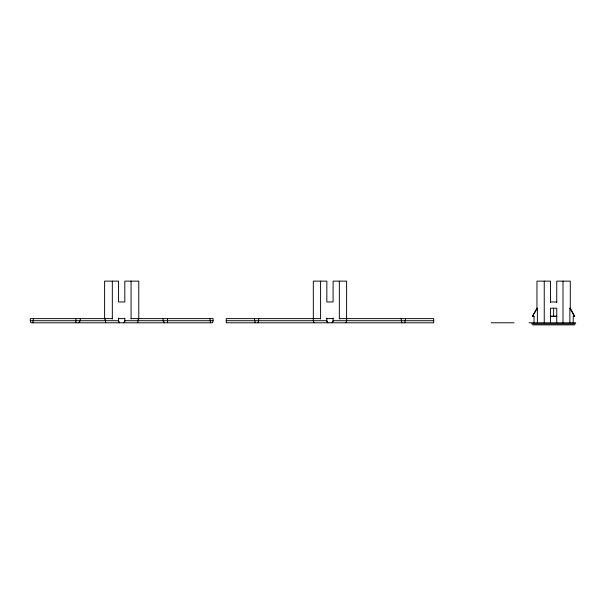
<?xml version="1.0" encoding="UTF-8"?>
<svg xmlns="http://www.w3.org/2000/svg" width="606" height="606" viewBox="0 0 606 606"><rect width="100%" height="100%" fill="white"/><g stroke="black" fill="none" stroke-linecap="round" stroke-linejoin="round"><path stroke-width="0.91" d="M32.906 322.786L33.421 318.62M131.063 318.62L213.085 318.62L213.085 320.703L212.562 322.786L30.823 322.786L30.3 320.703L30.3 318.62L112.322 318.62M137.683 322.786L138.335 318.62M345.965 322.786L346.617 320.703L346.632 281.131L333.095 281.131L333.095 301.962L326.846 301.962L326.846 281.131L313.31 281.131L313.325 320.703L313.976 322.786M258.095 322.786L258.83 318.62M404.785 322.786L405.528 318.62M123.775 322.786L124.813 320.703L213.085 320.703M332.05 322.786L333.095 320.703L433.699 320.703M534.037 322.786L534.037 316.537L532.583 316.12L536.961 308.204L536.961 281.131L550.498 281.131L550.498 302.538M532.583 316.12L537.37 308.204L536.961 308.204M78.818 322.786L80.287 320.703L80.287 318.62M573.208 322.786L573.208 316.537L574.662 316.12L570.284 308.204L570.284 281.131L556.747 281.131L556.747 302.538M574.662 316.12L573.208 316.537M550.498 301.962L556.747 301.962M569.875 322.786L569.875 308.204L570.284 308.204M550.498 316.12L556.747 316.12M550.498 316.537L556.747 316.537M118.571 318.62L124.813 318.62M320.597 318.62L226.243 318.62L226.243 322.786L433.699 322.786L433.699 318.62L339.345 318.62M326.846 318.62L333.095 318.62M30.3 320.703L75.72 320.703M75.871 320.703L118.571 320.703L119.609 322.786M226.243 320.703L326.846 320.703L327.884 322.786M491.284 322.786L514.032 322.786M529.03 322.786L575.7 322.786M531.545 323.831L575.7 323.831M532.598 324.869L574.647 324.869M533 316.12L534.037 316.537M164.567 322.786L163.097 320.703L163.097 318.62M569.875 308.204L574.246 316.12M401.846 322.786L401.104 318.62M255.149 322.786L254.414 318.62M105.702 322.786L105.05 318.62M210.479 322.786L209.964 318.62M562.997 281.131L562.997 322.786M556.747 322.786L556.747 308.204L550.498 308.204L550.498 322.786M553.619 308.204L553.619 316.537M544.249 281.131L544.249 322.786M537.37 308.204L537.37 322.786M339.345 281.131L339.345 318.998M333.095 318.052L333.095 321.839M326.846 318.052L326.846 321.839M320.597 281.131L320.597 318.998M167.514 318.62L167.514 322.786M138.774 318.998L138.774 281.131L124.813 281.131L124.813 301.962L118.571 301.962L118.571 281.131L104.611 281.131L104.611 318.998M131.063 281.131L131.063 318.998M124.813 318.052L124.813 321.839M118.571 318.052L118.571 321.839M112.322 281.131L112.322 318.998M75.871 318.62L75.871 322.786"/></g></svg>
